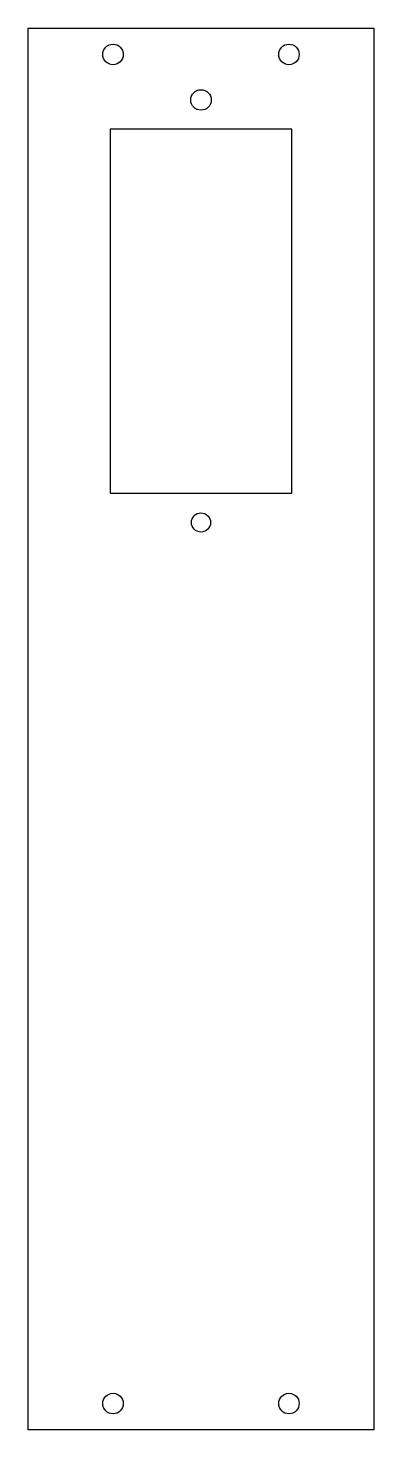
# Model space of a CAD drawing. Header units: millimetres. Extents: x -245 to -186, y -119 to 119.
import ezdxf

# ---------------------------------------------------------------- set-up
doc = ezdxf.new("R2010")
doc.units = ezdxf.units.MM
doc.layers.get('0').update_dxf_attribs({"linetype": 'CONTINUOUS'})

msp = doc.modelspace()

# ---------------------------------------------------------------- linework, layer by layer
for points in [[(-245.31, -119.5), (-245.31, 119.4), (-186.31, 119.4), (-186.31, -119.5)], [(-200.31, 40.15), (-200.31, 102.15), (-231.31, 102.15), (-231.31, 40.15)]]:
    msp.add_lwpolyline(points, close=True)
for centre, radius in [((-230.81, 114.9), 1.75), ((-200.81, 114.9), 1.75), ((-215.81, 107.15), 1.75), ((-215.81, 35.15), 1.63), ((-230.81, -115), 1.75), ((-200.81, -115), 1.75)]:
    msp.add_circle(centre, radius)

doc.saveas('drawing.dxf')
